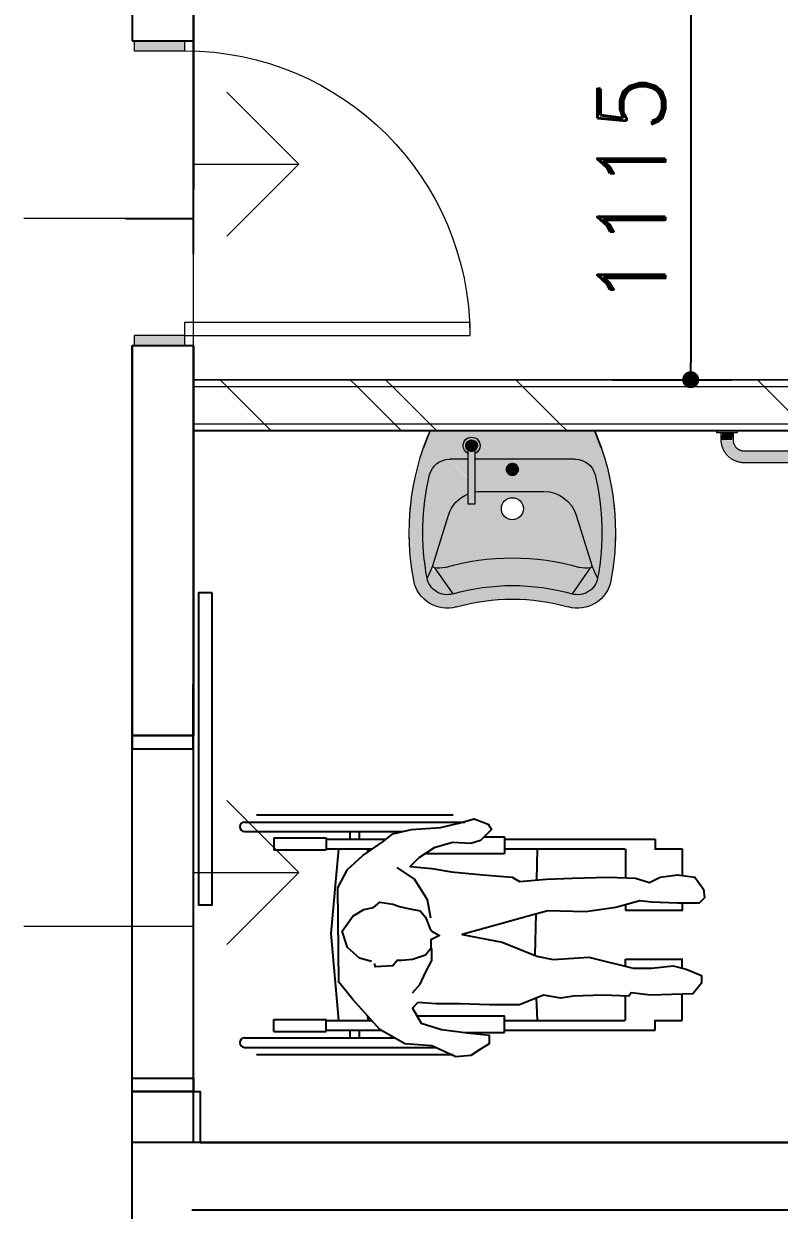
# Model space of a CAD drawing. Header units: millimetres. Extents: x -12551121 to 353735, y 112272 to 285506.
# Drawn here: x 94322 to 96550, y 166351 to 169851 of the extents above; entities that cross this region are included whole.
import ezdxf

# ---------------------------------------------------------------- set-up
doc = ezdxf.new("R2010")
doc.units = ezdxf.units.MM
doc.header["$MEASUREMENT"] = 0
for name, color, linetype in [('+AT9-HATCH', 8, 'Continuous'), ('+AT9_Hardscape', 1, 'Continuous'), ('GARDE-DIM', 253, 'Continuous'), ('GARDE-PLAN', 4, 'Continuous'), ('SHEARWALL L9-L28', 4, 'Continuous')]:
    doc.layers.add(name, color=color, linetype=linetype)
for name, color, linetype, lineweight in [('DOOR', 8, 'Continuous', 9), ('DOOR-CUT', 6, 'Continuous', 9), ('FURN', 9, 'Continuous', 9), ('PLUMB-1', 55, 'Continuous', 9), ('PLUMB-4', 141, 'Continuous', 9), ('SYM', 9, 'Continuous', 9), ('WALL-COMMON', 8, 'Continuous', 9), ('WALL-EXTCUT', 1, 'Continuous', 9), ('WALL-FILL-1', 9, 'Continuous', 9), ('WALL-FILL-2', 7, 'Continuous', 9), ('WALL-INTCUT', 2, 'Continuous', 9), ('WALL-RET', 2, 'Continuous', 9), ('WALL-RETCUT-1', 1, 'Continuous', 25)]:
    doc.layers.add(name, color=color, linetype=linetype, lineweight=lineweight)
doc.styles.add('DIM', font='romand.shx')
doc.dimstyles.new('DIM100-2', dxfattribs={"dimscale": 100, "dimtxt": 2, "dimasz": 0.5, "dimexe": 1.2, "dimexo": 1, "dimgap": 0.75, "dimtad": 1, "dimdec": 0, "dimzin": 0, "dimdsep": 46, "dimtxsty": 'DIM', "dimblk": 'DOT', "dimcen": 1, "dimdle": 1, "dimclrt": 256, "dimazin": 0, "dimtfac": 1, "dimtdec": 0, "dimtmove": 2, "dimatfit": 3, "dimldrblk": 'DOT', "dimfxl": 1, "dimtolj": 1, "dimtzin": 0, "dimarcsym": 0})
pattern_1 = [(315, (2772753.9, -4660727.2), (791.9596, 791.9596), []), (315, (2773953.9, -4660727.2), (791.9596, 791.9596), [])]
pattern_2 = [(315, (2694608.4, -4866591.2), (791.9596, 791.9596), []), (315, (2695808.4, -4866591.2), (791.9596, 791.9596), [])]

# ---------------------------------------------------------------- blocks, each defined once
blk = doc.blocks.new('AM - Disable Basin - disable basin-2928883-GROUND FLOOR')
at = {"layer": 'PLUMB-4'}
h = blk.add_hatch(color=256, dxfattribs=at)
h.paths.add_polyline_path([(222.5, 44.6), (-242.4, 44.3), (-271.7, -35.9), (-292.7, -125), (-302.9, -215.9), (-302.3, -307.4), (-290.7, -398.1), (-279.3, -429.2), (-258.3, -454.8), (-223.9, -473.6), (-197.8, -479.4), (-164.9, -475.7), (-83.2, -458.4), (0, -452.5), (95.9, -461.1), (175.9, -477), (197.8, -479.4), (230.1, -472.2), (258.3, -454.8), (279.3, -429.2), (290.7, -398.1), (302.3, -307.4), (302.3, -210.6), (292.7, -125), (270.5, -32.5), (240.3, 44.6), (223.8, 44.6)])
h.paths.add_polyline_path([(120.2, 25), (126.6, 24.1), (140, 13.9), (144.3, 6.5), (144.1, -7.1), (137.5, -17.9), (130.2, -24.1), (130.2, -40), (198.7, -41.5), (211.3, -45.8), (223.6, -53.8), (234.6, -66.1), (240.3, -76.3), (243.8, -86), (252.8, -128.9), (259.1, -172.3), (263.6, -246.8), (263.6, -269.2), (258.8, -341.4), (258.2, -347.4), (247.8, -402.6), (234.6, -422.1), (233.8, -423.1), (223.9, -430.7), (207.8, -437.3), (197.8, -439.1), (185.9, -439), (156, -432.3), (120, -424.2), (83.2, -418.2), (17.1, -413.1), (-28.1, -413.5), (-44.5, -414.1), (-120, -424.2), (-164.9, -434.5), (-188.3, -439.4), (-208.7, -437), (-212.7, -436.1), (-223.9, -430.7), (-234.6, -422.1), (-241.9, -413.6), (-249.2, -398.1), (-251.4, -390.7), (-258.8, -341.4), (-262.4, -303.7), (-263.6, -246.8), (-262.9, -215.9), (-259.1, -172.3), (-252, -125), (-239.3, -73.4), (-232.1, -62.2), (-222.6, -52.9), (-211.3, -45.8), (-188.3, -40.3), (-185.5, -40), (110.2, -40), (109.6, -22.2), (105.7, -20.1), (100.4, -14.1), (96, -5.1), (97.3, 8.7), (102.5, 17.7), (113.7, 24.1)])
for points in [[(242.4, 44.6), (242.4, 44.3), (242.5, 44.3)], [(120.2, 17), (112.4, 14.5), (107.2, 10.3), (103.8, -0.2), (105.7, -7), (113.1, -14.9), (128.7, -14.7), (137.2, 0), (134, 7.8), (125.2, 15.7), (122.3, 16.4)], [(130.2, -13.7), (122, -16.9), (111.6, -14.7), (110.2, -15), (111.5, -173), (130.2, -173), (130.2, -14.2)], [(-279, -66.6), (-287.1, -96), (-280.6, -73.4)], [(-185.5, -40), (-198.7, -41.5), (-211.3, -45.8), (-223.6, -53.8), (-234.6, -66.1), (-240.3, -76.3), (-243.8, -86), (-188.3, -205.2), (-174.3, -176.9), (-152.1, -154.4), (-120, -139.3), (-92.9, -135), (-184, -41.5)], [(-4.3, -53.1), (-11.6, -57), (-13.2, -59.7), (-16.8, -74.5), (-13.7, -78.7), (-5.4, -86.1), (4.9, -86.6), (15.5, -75.9), (14.9, -62.9), (8.8, -54.8), (-2.6, -53.4)], [(-243.8, -86), (-257.7, -162.5), (-262.2, -208.2), (-263.8, -254.2), (-262.9, -290.6), (-258.8, -341.4), (-253.1, -380), (-251.4, -390.7), (-230, -338.5), (-188.3, -205.2), (-240.3, -93.5)], [(243.8, -86), (188.3, -205.2), (241.9, -369.4), (251.4, -390.7), (260.5, -323.9), (263.6, -269.2), (263.6, -246.8), (260.2, -184.6), (257.7, -162.5), (251.2, -121.2)], [(-40.2, -332.4), (-136.7, -345.2), (-198.3, -359.2), (-175.9, -437.3), (-120, -424.2), (-88.8, -418.8), (-17.1, -413.1), (28.1, -413.5), (44.5, -414.1), (120, -424.2), (156, -432.3), (175.9, -437.3), (198.3, -359.2), (120, -341.4), (23, -332.4), (-28.1, -332.4)], [(-234.3, -354.2), (-251.4, -390.7), (-246.6, -404.9), (-234.6, -422.1), (-230.1, -425.9), (-223.1, -431.1), (-206, -437.7), (-191.3, -439.3), (-185.9, -439), (-175.9, -437.3), (-226.5, -368.9), (-229.6, -366.3), (-233.5, -359.2), (-234.8, -369.4), (-237.1, -368), (-234.6, -355.4)], [(-198.3, -359.2), (-221, -361), (-228.9, -361.6), (-175.9, -437.3), (-197.6, -361.6)], [(234.3, -354.2), (234.6, -362.2), (232.9, -370.3), (230.8, -370.9), (229.8, -367.1), (229.8, -363), (229.8, -360.9), (175.9, -437.3), (198.3, -439.1), (210.4, -436.6), (221.8, -431.7), (230.5, -425.5), (237.2, -419), (247, -404.2), (249.2, -398.1), (251.4, -390.7), (234.6, -354.7)], [(198.3, -359.2), (175.9, -437.3), (227.8, -360.4), (206.6, -360.5), (203.7, -360)]]:
    blk.add_hatch(color=256, dxfattribs=at).paths.add_polyline_path(points)
h = blk.add_hatch(color=256, dxfattribs=at)
h.paths.add_polyline_path([(120.2, 25), (113.7, 24.1), (100.5, 14.3), (96, 2.4), (97.3, -8.6), (107.2, -21.3), (110.2, -21.7), (108.6, -10.7), (103.8, -0.8), (105.7, 7.7), (110.3, 13.2), (120.2, 17), (130.8, 12), (137.2, 0), (133.9, -7.9), (130.2, -15), (131, -21.7), (140.3, -14.5), (144.3, -6.5), (144.3, 6.5), (134.4, 19.7), (126.6, 24.1)])
h.paths.add_polyline_path([(111.8, -14.7), (118.4, -16.9), (112.4, -14.8)])
h = blk.add_hatch(color=256, dxfattribs=at)
h.paths.add_polyline_path([(168.6, -40), (130.2, -40), (130.2, -96.7), (185.5, -40), (168.9, -40)])
h.paths.add_polyline_path([(-185.5, -40), (-92.9, -135), (92.9, -135), (110.2, -117.2), (109.6, -40), (-168.6, -40)])
h.paths.add_polyline_path([(1.8, -52.6), (11.7, -57), (17.1, -66.4), (16, -77.1), (8.8, -85.2), (-1.8, -87.4), (-11.7, -83), (-17.1, -73.6), (-16, -62.9), (-8.8, -54.8), (-1.8, -52.6)])
h = blk.add_hatch(color=256, dxfattribs=at)
h.paths.add_polyline_path([(185.5, -40), (130.2, -98.8), (130.2, -143.1), (152.1, -154.4), (174.3, -176.9), (188.3, -205.2), (243.8, -86), (234.6, -66.1), (232.1, -62.2), (222.6, -52.9), (211.3, -45.8), (188.3, -40.3)])
h.paths.add_polyline_path([(110.2, -117.2), (92.9, -135), (110.2, -136.9), (110.2, -118.3)])
h = blk.add_hatch(color=256, dxfattribs=at)
h.paths.add_polyline_path([(-11.7, -135), (-104.9, -136.9), (-124, -140), (-152.1, -154.4), (-174.3, -176.9), (-188.3, -205.2), (-233.7, -354.5), (-227.7, -360.4), (-206.6, -360.5), (-175.9, -354.1), (-120, -341.4), (-23, -332.4), (44.5, -332.9), (132.7, -344.3), (214, -361.6), (231.2, -358.2), (234.6, -353.1), (182.9, -194.3), (174.3, -176.9), (152.1, -154.4), (130.2, -143.1), (128.8, -173), (110.2, -173), (110.2, -137.8), (92.9, -135), (-8.8, -135)])
h.paths.add_polyline_path([(0, -153.5), (16.3, -157.9), (28.1, -169.7), (32.5, -186), (28.1, -202.2), (16.3, -214.1), (0, -218.5), (-16.2, -214.1), (-28.1, -202.2), (-32.5, -186), (-28.1, -169.7), (-16.2, -157.9), (-1.8, -153.7)])
at = {"layer": 'PLUMB-1'}
for p, q in [((-242.4, 44.6), (-262.4, -6.8)), ((-262.2, -6.4), (-242.4, 44.6)), ((242.4, 44.6), (262.2, -6.4)), ((262.4, -6.8), (242.4, 44.6)), ((110.2, -13.7), (110.2, -173)), ((130.2, -173), (130.2, -13.7)), ((-185.5, -40), (110.2, -40)), ((130.1, -40), (185.5, -40)), ((92.9, -135), (-92.9, -135)), ((110.2, -173), (130.2, -173)), ((-188.3, -205.2), (-234.6, -353.1)), ((234.6, -353.1), (188.3, -205.2)), ((-251.4, -390.7), (-234.6, -353.1)), ((-229.8, -360.2), (-175.9, -437.3)), ((229.8, -360.2), (175.9, -437.3)), ((234.6, -353.1), (251.4, -390.7))]:
    blk.add_line(p, q, dxfattribs=at)
at = {"layer": 'PLUMB-1', "flags": 128}
for points in [[(-17.5, -70), (-17.1, -66.4), (-16, -62.9), (-14.2, -59.7), (-11.7, -57), (-8.8, -54.8), (-5.4, -53.4), (-1.8, -52.6), (1.8, -52.6), (5.4, -53.4), (8.8, -54.8), (11.7, -57), (14.2, -59.7), (16, -62.9), (17.1, -66.4), (17.5, -70)], [(17.5, -70), (17.1, -73.6), (16, -77.1), (14.2, -80.3), (11.7, -83), (8.8, -85.2), (5.4, -86.6), (1.8, -87.4), (-1.8, -87.4), (-5.4, -86.6), (-8.8, -85.2), (-11.7, -83), (-14.2, -80.3), (-16, -77.1), (-17.1, -73.6), (-17.5, -70)]]:
    blk.add_lwpolyline(points, dxfattribs=at)
at = {"layer": 'PLUMB-1'}
for centre, radius, start, end in [((463.2, -256), 767.2, 156.9246, 190.6751), ((-463.2, -256), 767.2, 349.3249, 23.0754), ((120.2, 0), 25, 360, 180), ((120.2, 0), 25, 105, 180), ((120.2, 0), 25, 180, 246.267), ((120.2, 0), 25, 180, 225), ((120.2, 0), 17, 360, 180), ((120.2, 0), 17, 105, 180), ((120.2, 0), 17, 180, 360), ((120.2, 0), 17, 180, 239.2349), ((120.2, 0), 17, 15, 90), ((120.2, 0), 25, 15, 75), ((120.2, 0), 25, 293.733, 360), ((463.2, -256), 767.2, 161.0404, 162.176), ((120.2, 0), 25, 240, 246.267), ((120.2, 0), 17, 240.7408, 254.0362), ((120.2, 0), 17, 257.506, 267.5879), ((120.2, 0), 17, 272.4154, 282.4966), ((120.2, 0), 17, 300.7637, 345), ((120.2, 0), 25, 293.733, 315), ((-463.2, -256), 767.2, 17.824, 18.9596), ((463.2, -256), 767.2, 165.6839, 167.9581), ((-185.5, -100), 60, 90, 166.4774), ((0, -70), 17.5, 166.2952, 180), ((0, -70), 17.5, 180, 193.7048), ((0, -70), 17.5, 152.4115, 161.9918), ((0, -70), 17.5, 106.2952, 133.7048), ((0, -70), 17.5, 92.4115, 101.9918), ((0, -70), 17.5, 78.0082, 87.5885), ((0, -70), 17.5, 46.2952, 73.7048), ((0, -70), 17.5, 18.0082, 27.5885), ((0, -70), 17.5, 360, 13.7048), ((0, -70), 17.5, 346.2952, 360), ((185.5, -100), 60, 13.5226, 90), ((463.2, -256), 727.2, 166.4774, 190.6751), ((0, -70), 17.5, 198.0082, 207.5885), ((0, -70), 17.5, 226.2952, 253.7048), ((0, -70), 17.5, 258.0082, 267.5885), ((0, -70), 17.5, 272.4115, 281.9918), ((0, -70), 17.5, 286.2952, 313.7048), ((0, -70), 17.5, 332.4115, 341.9918), ((-463.2, -256), 727.2, 349.3249, 13.5226), ((-92.9, -235), 100, 90, 162.6368), ((92.9, -235), 100, 79.6828, 90), ((463.2, -256), 767.2, 172.5634, 174.8757), ((0, -186), 32.5, 0, 180), ((92.9, -235), 100, 17.3632, 68.1239), ((-463.2, -256), 767.2, 5.1243, 7.4366), ((0, -186), 32.5, 180, 360), ((463.2, -256), 767.2, 179.443, 181.7934), ((-463.2, -256), 767.2, 358.2066, 0.557), ((0, -1050.7), 719.5, 74.002, 105.998), ((-228.1, -354), 6.49, 172.2408, 254.821), ((-216.2, -296.5), 65.1, 257.9444, 285.998), ((216.2, -296.5), 65.1, 254.002, 282.0556), ((228.1, -354), 6.49, 285.179, 7.7592), ((-192.4, -379.6), 100, 190.6751, 285.998), ((-192.4, -379.6), 60, 190.6751, 285.998), ((0, -1050.7), 638.2, 74.002, 105.998), ((192.4, -379.6), 100, 254.002, 349.3249), ((192.4, -379.6), 60, 254.002, 349.3249), ((0, -1050.7), 598.2, 74.002, 105.998)]:
    blk.add_arc(centre, radius, start, end, dxfattribs=at)
for points, knots in [([(110.2, -13.7), (110.2, -13.8), (110.3, -13.8), (110.5, -14), (110.7, -14.1), (110.8, -14.2)], [0, 0, 0, 0, 0.0555556, 0.0833333, 0.1111111, 0.1111111, 0.1111111, 0.1111111]), ([(112.5, -15.2), (113.2, -15.5), (114.6, -16.1), (116.7, -16.7), (118.2, -16.9), (119.5, -17), (121, -17), (122.8, -16.8), (124.9, -16.4), (126.6, -15.8), (127.5, -15.4), (127.8, -15.2)], [0.2222222, 0.2222222, 0.2222222, 0.2222222, 0.3333333, 0.3888889, 0.4444444, 0.4791667, 0.5138889, 0.5833333, 0.6527778, 0.7222222, 0.7777778, 0.7777778, 0.7777778, 0.7777778]), ([(129.6, -14.2), (129.6, -14.2), (129.7, -14.1), (130, -13.9), (130.2, -13.8), (130.2, -13.7)], [0.8888889, 0.8888889, 0.8888889, 0.8888889, 0.8958333, 0.9305556, 1, 1, 1, 1])]:
    blk.add_open_spline(points, degree=3, knots=knots, dxfattribs=at)
blk = doc.blocks.new('Grab-Rail-Horizontal - 600-2918446-GROUND FLOOR')
at = {"layer": 'FURN'}
for points in [[(-274, 17.5), (-326, 17.2), (-326, 10.5), (-274, 10.5), (-274, 17.2)], [(-315, 10.5), (-316.9, 10.5), (-315, -10), (-283.1, -10), (-285, 10.5), (-312.4, 10.5)], [(326, 17.5), (274, 17.2), (274, 10.5), (326, 10.5), (326, 17.2)], [(283.1, 10.5), (285, -10), (316.9, -10), (315, 10.5), (284.3, 10.5)], [(250, -42.5), (-250, -43.1), (-250, -77.5), (250, -76.9), (250, -42.7)]]:
    blk.add_hatch(color=256, dxfattribs=at).paths.add_polyline_path(points)
h = blk.add_hatch(color=256, dxfattribs=at)
h.paths.add_polyline_path([(-303.8, -49.6), (-294.5, -60), (-300.6, -52.9), (-302.6, -50.8)])
h.paths.add_polyline_path([(-308, -38.9), (-301.8, -51.2), (-303.1, -47.2), (-306, -42.4)])
h.paths.add_polyline_path([(-278.2, -29.7), (-274.7, -29.7), (-279, -26.4)])
h.paths.add_polyline_path([(-282.7, -19.5), (-280.9, -18.9), (-283.1, -10)])
h.paths.add_polyline_path([(-301.2, -10), (-316.9, -10), (-311.2, -35.7), (-308, -38.9), (-286.3, -65.7), (-273, -72.2), (-261.4, -75.2), (-250, -75.2), (-250, -47.6), (-271.2, -39.8), (-271.2, -37.4), (-280.9, -23.7), (-287.6, -10), (-300, -10)])
h.paths.add_polyline_path([(-271.2, -37.4), (-264.9, -42.5), (-261.8, -42), (-271.1, -37.4)])
h.paths.add_polyline_path([(-261.8, -42), (-257.6, -45.6), (-252.2, -44.3), (-261.7, -42.1)])
h.paths.add_polyline_path([(-294.8, -55.8), (-287.8, -60), (-291.5, -58.4), (-294, -56.4)])
h = blk.add_hatch(color=256, dxfattribs=at)
h.paths.add_polyline_path([(269.7, -38.2), (269.7, -34.7), (266.4, -39)])
h.paths.add_polyline_path([(259.5, -42.7), (258.9, -40.9), (250, -43.1)])
h.paths.add_polyline_path([(289.6, -63.8), (302, -51.6), (292.9, -60.6), (291.3, -62.1)])
h.paths.add_polyline_path([(278.9, -68), (291, -62.1), (287.3, -63.1), (284.3, -64.8)])
h.paths.add_polyline_path([(316.9, -10), (287.1, -11.8), (279.8, -31.2), (277.4, -31.2), (263.7, -40.9), (250, -47.6), (250, -76.9), (272.4, -72.4), (278.9, -68), (305.7, -46.3), (310.2, -38.8), (315.2, -21.4)])
h.paths.add_polyline_path([(282, -21.8), (279, -29.8), (282.8, -26.9), (282.1, -21.9)])
h.paths.add_polyline_path([(284.8, -10), (284.8, -18.5), (285.6, -17.6)])
for p, q in [((-330, 17.5), (-330, 10.5)), ((-330, 10.5), (-326, 10.5)), ((-330, 10.5), (-270, 10.5)), ((-317.5, 10.5), (-317.5, -10)), ((-317.5, 10.5), (-282.5, 10.5)), ((-282.5, -10), (-282.5, 10.5)), ((-274, 10.5), (-270, 10.5)), ((-270, 10.5), (-270, 17.5)), ((270, 17.5), (270, 10.5)), ((270, 10.5), (274, 10.5)), ((270, 10.5), (330, 10.5)), ((282.5, 10.5), (282.5, -10)), ((282.5, 10.5), (317.5, 10.5)), ((317.5, -10), (317.5, 10.5)), ((326, 10.5), (330, 10.5)), ((330, 10.5), (330, 17.5)), ((250, -42.5), (-250, -42.5)), ((-250, -77.5), (250, -77.5))]:
    blk.add_line(p, q, dxfattribs=at)
at = {"layer": 'FURN', "flags": 128}
for points in [[(-317.5, -10), (-317.4, -12.7), (-317.3, -15.4), (-317, -18.1), (-316.6, -20.8), (-316.2, -23.4), (-315.6, -26), (-314.9, -28.7), (-314.1, -31.2), (-313.2, -33.8), (-312.2, -36.3), (-311.1, -38.8), (-309.9, -41.2), (-308.6, -43.5), (-307.2, -45.9), (-305.7, -48.1), (-304.1, -50.3), (-302.5, -52.4), (-300.7, -54.5), (-298.9, -56.5), (-297, -58.4), (-295.1, -60.3), (-293, -62), (-290.9, -63.7), (-288.7, -65.3), (-286.5, -66.8), (-284.2, -68.2), (-281.8, -69.5), (-279.4, -70.8), (-277, -71.9), (-274.5, -72.9), (-271.9, -73.8), (-269.4, -74.7), (-266.8, -75.4), (-264.1, -76), (-261.5, -76.5), (-258.8, -76.9), (-256.1, -77.2), (-253.4, -77.4), (-250.7, -77.5), (-250, -77.5)], [(-250, -42.5), (-251.3, -42.5), (-252.6, -42.4), (-253.9, -42.3), (-255.2, -42.1), (-256.5, -41.9), (-257.7, -41.6), (-259, -41.2), (-260.2, -40.9), (-261.4, -40.4), (-262.7, -39.9), (-263.8, -39.4), (-265, -38.8), (-266.1, -38.2), (-267.3, -37.5), (-268.4, -36.8), (-269.4, -36.1), (-270.4, -35.3), (-271.4, -34.4), (-272.4, -33.6), (-273.3, -32.6), (-274.2, -31.7), (-275, -30.7), (-275.9, -29.7), (-276.6, -28.6), (-277.3, -27.6), (-278, -26.5), (-278.7, -25.3), (-279.3, -24.2), (-279.8, -23), (-280.3, -21.8), (-280.7, -20.6), (-281.1, -19.3), (-281.5, -18.1), (-281.8, -16.8), (-282, -15.5), (-282.2, -14.2), (-282.4, -12.9), (-282.5, -11.7), (-282.5, -10.4), (-282.5, -10)], [(250, -77.5), (252.7, -77.4), (255.4, -77.3), (258.1, -77), (260.8, -76.6), (263.4, -76.2), (266, -75.6), (268.7, -74.9), (271.2, -74.1), (273.8, -73.2), (276.3, -72.2), (278.8, -71.1), (281.2, -69.9), (283.5, -68.6), (285.9, -67.2), (288.1, -65.7), (290.3, -64.1), (292.4, -62.5), (294.5, -60.7), (296.5, -58.9), (298.4, -57), (300.3, -55.1), (302, -53), (303.7, -50.9), (305.3, -48.7), (306.8, -46.5), (308.2, -44.2), (309.5, -41.8), (310.8, -39.4), (311.9, -37), (312.9, -34.5), (313.8, -31.9), (314.7, -29.4), (315.4, -26.8), (316, -24.1), (316.5, -21.5), (316.9, -18.8), (317.2, -16.1), (317.4, -13.4), (317.5, -10.7), (317.5, -10)], [(282.5, -10), (282.5, -11.3), (282.4, -12.6), (282.3, -13.9), (282.1, -15.2), (281.9, -16.5), (281.6, -17.7), (281.2, -19), (280.9, -20.2), (280.4, -21.4), (279.9, -22.7), (279.4, -23.8), (278.8, -25), (278.2, -26.1), (277.5, -27.3), (276.8, -28.4), (276.1, -29.4), (275.3, -30.4), (274.4, -31.4), (273.6, -32.4), (272.6, -33.3), (271.7, -34.2), (270.7, -35), (269.7, -35.9), (268.6, -36.6), (267.6, -37.3), (266.5, -38), (265.3, -38.7), (264.2, -39.3), (263, -39.8), (261.8, -40.3), (260.6, -40.7), (259.3, -41.1), (258.1, -41.5), (256.8, -41.8), (255.5, -42), (254.2, -42.2), (252.9, -42.4), (251.7, -42.5), (250.4, -42.5), (250, -42.5)]]:
    blk.add_lwpolyline(points, dxfattribs=at)
blk = doc.blocks.new('dis-1')
for p, q in [((320506.7, -1304187.9), (320506.7, -1304750.3)), ((320534.9, -1304187.9), (320534.9, -1304629.9)), ((321143.1, -1304187.9), (321143.1, -1304654.4)), ((321171.4, -1304187.9), (321171.4, -1304838.5)), ((320485.4, -1304223.3), (320485.4, -1304803.2)), ((321192.6, -1304223.3), (321192.6, -1304803.2)), ((320553.7, -1304274.2), (320553.7, -1304429)), ((320553.7, -1304274.2), (320589, -1304274.2)), ((320589, -1304274.2), (320589, -1304429)), ((321124.4, -1304274.2), (321089, -1304274.2)), ((321089, -1304274.2), (321089, -1304429)), ((321124.4, -1304274.2), (321124.4, -1304429)), ((320553.7, -1304429), (320589, -1304429)), ((320557.2, -1304429), (320557.2, -1304590.5)), ((320585.5, -1304429), (320585.5, -1304563.7)), ((320585.5, -1304466), (320842.1, -1304443.1)), ((320842.1, -1304443.1), (321092.6, -1304466)), ((321124.4, -1304429), (321089, -1304429)), ((321092.6, -1304429), (321092.6, -1304565.6)), ((321120.9, -1304429), (321120.9, -1304605.7)), ((320534.9, -1304499.1), (320557.2, -1304499.1)), ((321120.9, -1304499.1), (321143.1, -1304499.1)), ((320534.9, -1304527.4), (320557.2, -1304527.4)), ((320585.5, -1304552.7), (320599.3, -1304551.4)), ((321083.2, -1304551.8), (321092.6, -1304552.7)), ((321120.9, -1304527.4), (321143.1, -1304527.4)), ((321127.9, -1304614.1), (321127.4, -1304614.1)), ((321127.9, -1304614.1), (321127.9, -1304614.8)), ((320599.6, -1304696.3), (320599.6, -1304954.5)), ((321078.4, -1304721.3), (321078.4, -1304954.5)), ((320550.1, -1304839.7), (320550.1, -1304954.5)), ((321127.9, -1304894.8), (321127.9, -1304954.5)), ((320550.1, -1304954.5), (320599.6, -1304954.5)), ((320557.2, -1304954.5), (320557.2, -1305399)), ((320585.5, -1304954.5), (320585.5, -1305309)), ((321127.9, -1304954.5), (321078.4, -1304954.5)), ((321092.6, -1304954.5), (321092.6, -1305309)), ((321120.9, -1304954.5), (321120.9, -1305399)), ((320585.5, -1305051.7), (320652.9, -1305049.2)), ((320778.1, -1305044.6), (320778.2, -1305044.6)), ((320778.2, -1305044.6), (320900.3, -1305047.4)), ((321000.1, -1305049.6), (321092.6, -1305051.7)), ((320585.5, -1305311.2), (320658.3, -1305311.2)), ((320746.3, -1305311.2), (320766.7, -1305311.2)), ((320766.7, -1305311.2), (320766.7, -1305480.5)), ((320927.2, -1305311.2), (320911.4, -1305311.2)), ((320911.4, -1305311.2), (320911.4, -1305480.5)), ((321092.6, -1305311.2), (321006.7, -1305311.2)), ((320557.2, -1305399), (320585.5, -1305399)), ((320585.5, -1305396.8), (320585.5, -1305478.5)), ((321092.6, -1305396.8), (321092.6, -1305478.5)), ((321120.9, -1305399), (321092.6, -1305399)), ((320585.5, -1305478.5), (320663.4, -1305478.5)), ((320740.5, -1305478.5), (320766.7, -1305478.5)), ((320932.2, -1305478.5), (320911.4, -1305478.5)), ((321092.6, -1305478.5), (321013.4, -1305478.5))]:
    blk.add_line(p, q)
blk.add_lwpolyline([(320699.3, -1304466.2), (320976.9, -1304463), (321031.1, -1304491.7), (321072.6, -1304536.4), (321114, -1304597), (321136.4, -1304625.7), (321149.1, -1304679.9), (321155.5, -1304766.1), (321168.3, -1304820.3), (321181, -1304865), (321165.1, -1304906.4), (321149.1, -1304916), (321117.2, -1304884.1), (321107.7, -1304855.4), (321110.9, -1304801.1), (321094.9, -1304746.9), (321066.2, -1304702.3), (321040.7, -1304676.7), (321034.3, -1304740.5), (321024.7, -1304798), (321015.2, -1304890.5), (321008.8, -1304976.6), (320996, -1304998.9), (321002.4, -1305078.7), (321005.6, -1305155.3), (321008.8, -1305260.5), (321005.6, -1305340.3), (320992.8, -1305381.8), (321008.8, -1305413.7), (321015.2, -1305464.7), (321008.8, -1305515.7), (320973.7, -1305541.3), (320948.2, -1305544.5), (320932.2, -1305528.5), (320932.2, -1305464.7), (320935.4, -1305388.1), (320938.6, -1305353), (320919.4, -1305282.9), (320906.7, -1305193.5), (320909.9, -1305081.9), (320893.9, -1305024.5), (320874.8, -1304957.5), (320839.7, -1304829.9), (320817.4, -1304947.9), (320775.9, -1305050), (320766.3, -1305097.8), (320772.7, -1305203.1), (320740.8, -1305333.9), (320740.8, -1305388.1), (320747.2, -1305451.9), (320737.6, -1305490.2), (320718.5, -1305534.9), (320696.1, -1305534.9), (320664.2, -1305509.4), (320661, -1305385), (320667.4, -1305327.5), (320657.9, -1305321.1), (320661, -1305244.6), (320657.9, -1305158.4), (320651.5, -1305120.2), (320661, -1305069.1), (320632.3, -1304998.9), (320632.3, -1304909.6), (320635.5, -1304823.5), (320635.5, -1304753.3), (320638.7, -1304699.1), (320622.8, -1304683.1), (320578.1, -1304708.6), (320559, -1304769.2), (320549.4, -1304845.8), (320543, -1304909.6), (320517.5, -1304909.6), (320501.5, -1304884.1), (320482.4, -1304855.4), (320479.2, -1304810.7), (320511.1, -1304740.5), (320517.5, -1304660.8), (320559, -1304587.4), (320648.3, -1304507.7), (320667.4, -1304491.7)], close=True)
for points in [[(320759.9, -1304561.9), (320769.5, -1304526.8), (320801.4, -1304491.7), (320849.3, -1304475.7), (320893.9, -1304507.7), (320913.1, -1304539.6), (320919.4, -1304568.3), (320935.4, -1304587.4), (320929, -1304625.7), (320922.6, -1304644.8), (320916.3, -1304670.3), (320909.9, -1304705.4), (320890.7, -1304721.4), (320858.8, -1304734.2), (320849.3, -1304740.5), (320836.5, -1304762.9), (320823.7, -1304737.3), (320798.2, -1304737.3), (320779.1, -1304721.4), (320766.3, -1304683.1), (320763.1, -1304651.2), (320763.1, -1304638.4), (320747.2, -1304625.7), (320744, -1304574.6), (320753.6, -1304571.5)], [(320887.5, -1304737.3), (320941.8, -1304727.8), (321002.4, -1304689.5), (321037.5, -1304638.4)], [(320667.4, -1304683.1), (320692.9, -1304705.4), (320728, -1304721.4), (320763.1, -1304740.5), (320798.2, -1304740.5)]]:
    blk.add_lwpolyline(points)
for centre in [(320520.8, -1304187.9), (321157.3, -1304187.9)]:
    blk.add_arc(centre, 14.1, 0, 180)
blk = doc.blocks.new('AM_Door__D__Single_Swing w Vision_Panel - D_900 x 2100 Timber-7001842-LEVEL 43')
at = {"layer": 'DOOR'}
h = blk.add_hatch(color=256, dxfattribs=at)
h.paths.add_polyline_path([(-455, -75), (-425, -75), (-425, 75), (-455, 75)])
h.paths.add_polyline_path([(415, -71.7), (415, -75), (445, -75), (445, 75), (415, 75)])
at = {"layer": 'DOOR-CUT'}
for p, q in [((-455, 75), (-425, 75)), ((-425, 75), (-425, -75)), ((415, -75), (415, 75)), ((415, 75), (445, 75)), ((-425, -75), (-455, -75)), ((415, -75), (375, -75)), ((375, -75), (375, -915)), ((415, -75), (415, -915)), ((445, -75), (415, -75)), ((375, -915), (415, -915))]:
    blk.add_line(p, q, dxfattribs=at)
blk.add_arc((415, -75), 840, 180, 270, dxfattribs=at)
blk = doc.blocks.new('A-Slab Step - A-Slab Step-5628179-LEVEL 43')
at = {"layer": 'SYM'}
for p, q in [((1.555, 2.5), (0.494, 3.561)), ((0, 3.3), (-2.5, 3.3)), ((0, 2.5), (0, 3.3)), ((0, 2.5), (1.555, 2.5)), ((1.555, 2.5), (0.494, 1.439))]:
    blk.add_line(p, q, dxfattribs=at)
blk = doc.blocks.new('_Dot')
at = {"color": 0, "linetype": 'ByBlock', "lineweight": -2}
blk.add_line((-0.5, 0), (-1, 0), dxfattribs=at)
at = {"color": 0, "linetype": 'ByBlock', "const_width": 0.5}
blk.add_lwpolyline([(-0.25, 0, 1), (0.25, 0, 1)], format="xyb", close=True, dxfattribs=at)
blk = doc.blocks.new('*D203')
at = {"layer": 'DefPoints', "color": 0, "transparency": 16777216}
for p in [(95915.4, 169916.5), (95957.4, 168801.5), (96288.4, 168801.5)]:
    blk.add_point(p, dxfattribs=at)
at = {"layer": 'GARDE-DIM', "color": 0, "lineweight": -2, "transparency": 16777216}
for p, q in [((96015.4, 169916.5), (96408.4, 169916.5)), ((96288.4, 169866.5), (96288.4, 168851.5)), ((96057.4, 168801.5), (96408.4, 168801.5))]:
    blk.add_line(p, q, dxfattribs=at)
at = {"layer": 'GARDE-DIM', "color": 0, "linetype": 'ByBlock', "lineweight": -2, "transparency": 16777216, "xscale": 50, "yscale": 50, "zscale": 50}
for p, rotation in [((96288.4, 169916.5), 90), ((96288.4, 168801.5), 270)]:
    blk.add_blockref('_Dot', p, dxfattribs=dict(at, rotation=rotation))
at = {"layer": 'GARDE-DIM', "transparency": 16777216, "insert": (96113.4, 169359), "char_height": 200, "attachment_point": 5, "rotation": 90, "style": 'DIM'}
blk.add_mtext('\\A1;1115', dxfattribs=at)
blk = doc.blocks.new('riser')
at = {"layer": 'WALL-FILL-1'}
h = blk.add_hatch(dxfattribs=at)
h.set_pattern_fill('FP_1', color=251, angle=270, style=0, pattern_type=2)
h.set_pattern_definition(pattern_2)
h.paths.add_polyline_path([(19251.7, -37062.5), (19251.7, -37082.5), (16676.7, -37082.5), (16676.7, -37062.5)])
h = blk.add_hatch(dxfattribs=at)
h.set_pattern_fill('FP_1', color=251, angle=270, style=0, pattern_type=2)
h.set_pattern_definition(pattern_2)
h.paths.add_polyline_path([(19251.7, -37192.5), (19251.7, -37212.5), (16676.7, -37212.5), (16676.7, -37192.5)])
at = {"layer": 'WALL-FILL-2'}
h = blk.add_hatch(dxfattribs=at)
h.set_pattern_fill('FP_1', color=251, angle=270, style=0, pattern_type=2)
h.set_pattern_definition(pattern_2)
h.paths.add_polyline_path([(19251.7, -37192.4), (16676.7, -37192.5), (16676.7, -37082.5), (19251.7, -37082.6)])

msp = doc.modelspace()

# ---------------------------------------------------------------- hatches: boundary and pattern name
at = {"layer": '+AT9-HATCH'}
h = msp.add_hatch(dxfattribs=at)
h.set_pattern_fill('LINE', color=8, scale=750)
h.paths.add_polyline_path([(98342.2, 176851.5), (98342.2, 179526.5), (97292.2, 179526.5, 0.414214), (96392.2, 178626.5), (96392.2, 177751.5, -0.414214), (95292.2, 176651.5), (94892.2, 176651.5), (94892.2, 174751.5), (96392.2, 174751.5, 0.414214), (97292.2, 175651.5), (97292.2, 176001.5), (97292.2, 176451.5, -0.414214), (97692.2, 176851.5), (98342.2, 176851.5)], is_closed=False)
h.paths.add_polyline_path([(98392.2, 179526.5), (98392.2, 176851.5), (98692.2, 176851.5), (98692.2, 179526.5)])
h.paths.add_polyline_path([(98742.2, 179526.5), (98742.2, 176851.5), (99042.2, 176851.5), (99042.2, 179526.5)])
h.paths.add_polyline_path([(99367.2, 179526.5), (99367.2, 176851.5), (99667.2, 176851.5), (99667.2, 179526.5)])
h.paths.add_polyline_path([(99717.2, 179526.5), (99717.2, 176851.5), (100017.2, 176851.5), (100017.2, 179526.5)])
h.paths.add_polyline_path([(100067.2, 179526.5), (100067.2, 176851.5), (100367.2, 176851.5), (100367.2, 179526.5)])
h.paths.add_polyline_path([(100417.2, 179526.5), (100417.2, 176851.5), (100717.2, 176851.5), (100717.2, 179526.5)])
h.paths.add_polyline_path([(101067.2, 176716), (101067.2, 179526.5), (100767.2, 179526.5), (100767.2, 176851.5), (100767.2, 176851.5, -0.21525)])
h.paths.add_polyline_path([(101117.2, 179526.5), (101117.2, 173451.5), (101417.2, 173451.5), (101417.2, 179504, 0.056082), (101217.2, 179526.5), (101117.2, 179526.5)], is_closed=False)
h.paths.add_polyline_path([(101467.2, 179491.1), (101467.2, 173451.5), (101767.2, 173451.5), (101767.2, 179338.9, 0.094274)])
h.paths.add_polyline_path([(102117.2, 178626.6, 0.213378), (101817.2, 179297.3), (101817.2, 173451.5), (102117.2, 173451.5), (102117.2, 178626.5)], is_closed=False)
h.paths.add_polyline_path([(101817.2, 173101.5), (101817.2, 170101.5), (102117.2, 170101.5), (102117.2, 173101.5)])
h.paths.add_polyline_path([(101467.2, 173101.5), (101467.2, 170101.5), (101767.2, 170101.5), (101767.2, 173101.5)])
h.paths.add_polyline_path([(101117.2, 173101.5), (101117.2, 170101.5), (101417.2, 170101.5), (101417.2, 173101.5)])
h.paths.add_polyline_path([(101117.2, 169801.5), (101117.2, 166601.5), (101417.2, 166601.5), (101417.2, 169801.5)])
h.paths.add_polyline_path([(101467.2, 169801.5), (101467.2, 166601.5), (101767.2, 166601.5), (101767.2, 169801.5)])
h.paths.add_polyline_path([(101817.2, 169801.5), (101817.2, 166601.5), (102117.2, 166601.5), (102117.2, 169801.5)])
h.paths.add_polyline_path([(102517.2, 169801.5), (102817.2, 169801.5), (102817.2, 166601.5), (102517.2, 166601.5)])
h.paths.add_polyline_path([(102167.2, 169801.5), (102467.2, 169801.5), (102467.2, 166601.5), (102167.2, 166601.5)])
h.paths.add_polyline_path([(102867.2, 169801.5), (103167.2, 169801.5), (103167.2, 166601.5), (102867.2, 166601.5)])
h.paths.add_polyline_path([(102867.2, 173101.5), (103167.2, 173101.5), (103167.2, 170101.5), (102867.2, 170101.5)])
h.paths.add_polyline_path([(102167.2, 173101.5), (102467.2, 173101.5), (102467.2, 170101.5), (102167.2, 170101.5)])
h.paths.add_polyline_path([(102517.2, 173101.5), (102817.2, 173101.5), (102817.2, 170101.5), (102517.2, 170101.5)])
at = {"layer": '+AT9_Hardscape'}
h = msp.add_hatch(dxfattribs=at)
h.set_pattern_fill('CTYSQMK2', color=8, scale=30)
h.set_pattern_definition([(0, (84.85, 0), (360, 360), [550.293, -169.707]), (90, (0, 84.85), (-360, 360), [550.293, -169.707]), (45, (275.15, 360), (-360.0008, 360.0008), [120, -389.118]), (315, (275.15, 360), (360.0008, 360.0008), [120, -389.118]), (45, (360, 275.15), (-360.0008, 360.0008), [120, -389.118]), (315, (360, 444.85), (360.0008, 360.0008), [120, -389.118])])
h.paths.add_polyline_path([(103192.2, 169851.6), (101067.2, 169851.6), (101067.2, 170051.5), (101067.2, 173151.6), (101067.2, 173351.5), (101067.2, 176451.5, 0.414214), (100767.2, 176751.5), (99292.2, 176751.5), (99092.2, 176751.5), (98142.2, 176751.5), (97692.2, 176751.5, 0.414213), (97392.2, 176451.5), (97392.2, 176001.5), (97392.2, 175651.5, -0.414214), (96392.2, 174651.5), (94842.2, 174651.5), (94842.2, 173826.5), (97342.2, 173826.5), (97342.2, 173226.5), (97342.2, 171216.5), (99072.2, 171216.5), (99092.2, 171216.5), (99092.2, 175751.6), (99272.2, 175751.6), (99292.2, 175751.5), (99292.2, 170526.6), (99272.2, 170526.5), (99272.2, 166551.6), (101067.2, 166551.6), (101078.7, 169851.5), (101972.2, 169851.5), (101972.2, 169801.5), (102117.2, 169801.5), (102117.2, 168556.8), (102167.2, 168556.8), (102161.9, 169077.1), (102122.2, 169077.1), (102122.2, 169851.5), (103015.8, 169851.5), (103015.8, 169801.5), (103042.2, 169801.5), (103042.2, 169851.5), (103192.2, 169851.5)], is_closed=False)
h.paths.add_polyline_path([(102167.2, 171018), (102117.2, 171021.5), (102167.2, 171020.1), (102175.7, 171019.9)], is_closed=False)
h.paths.add_polyline_path([(94842.2, 173226.5), (94822.2, 171216.5), (96211.9, 171216.5), (96442.2, 171216.5), (96442.2, 173226.5), (94842.2, 173226.5)])
h.paths.add_polyline_path([(96442.2, 173226.5), (96442.2, 171216.5), (96742.2, 171216.5), (96742.2, 173226.5)])
h.paths.add_polyline_path([(97042.2, 173226.5), (96742.2, 173226.5), (96742.2, 171216.5), (97042.2, 171216.5)])
h.paths.add_polyline_path([(97042.2, 171216.5), (97342.2, 171216.5), (97342.2, 173226.5), (97042.2, 173226.5)])
at = {"layer": 'WALL-FILL-1'}
h = msp.add_hatch(dxfattribs=at)
h.set_pattern_fill('FP_1', color=256, angle=270, style=0, pattern_type=2)
h.set_pattern_definition(pattern_1)
h.paths.add_polyline_path([(97397.2, 168801.5), (97397.2, 168781.5), (94822.2, 168781.5), (94822.2, 168801.5)])
h = msp.add_hatch(dxfattribs=at)
h.set_pattern_fill('FP_1', color=256, angle=270, style=0, pattern_type=2)
h.set_pattern_definition(pattern_1)
h.paths.add_polyline_path([(97397.2, 168671.5), (97397.2, 168651.5), (94822.2, 168651.5), (94822.2, 168671.5)])
at = {"layer": 'WALL-FILL-2'}
h = msp.add_hatch(dxfattribs=at)
h.set_pattern_fill('FP_1', color=256, angle=270, style=0, pattern_type=2)
h.set_pattern_definition(pattern_1)
h.paths.add_polyline_path([(97397.2, 168671.5), (94822.2, 168671.5), (94822.2, 168781.5), (97397.2, 168781.4)])

# ---------------------------------------------------------------- linework, layer by layer
at = {"layer": '+AT9_Hardscape', "elevation": 0}
for points in [[(94642.2, 169801.5), (94822.2, 169801.5), (94822.2, 171626.5), (94642.2, 171626.5)], [(94642.2, 167752.4), (94822.2, 167752.4), (94822.2, 168901.5), (94642.2, 168901.5)], [(94842.2, 166551.5), (94642.2, 166551.5), (94642.2, 166701.5), (94842.2, 166701.5)]]:
    msp.add_lwpolyline(points, close=True, dxfattribs=at)
at = {"elevation": 0}
msp.add_lwpolyline([(94822.2, 166551.5), (94822.2, 168651.5), (97397.2, 168651.5), (97397.2, 166551.5)], close=True, dxfattribs=at)
at = {"layer": 'GARDE-PLAN', "elevation": 0}
for points in [[(94877.2, 168172.4), (94837.2, 168172.4), (94837.2, 167252.4), (94877.2, 167252.4)], [(94822.1, 167712.4), (94822.1, 167752.4), (94642.2, 167752.4), (94642.2, 167712.4)], [(94822.2, 166741.5), (94822.2, 166701.5), (94642.2, 166701.5), (94642.2, 166741.5)]]:
    msp.add_lwpolyline(points, close=True, dxfattribs=at)
at = {"layer": 'SHEARWALL L9-L28', "color": 1}
for p, q in [((94642.2, 162201.5), (94642.2, 168901.5)), ((94642.2, 162201.5, 0), (94642.2, 168901.5, 0)), ((94642.2, 162201.5, 0), (94642.2, 168901.5, 0)), ((94642.2, 162201.5, 0), (94642.2, 168901.5, 0)), ((94642.2, 162201.5, 0), (94642.2, 168901.5, 0)), ((94642.2, 162201.5, 0), (94642.2, 168901.5, 0)), ((94642.2, 162201.5, 0), (94642.2, 168901.5, 0)), ((94642.2, 162201.5, 0), (94642.2, 168901.5, 0)), ((94642.2, 162201.6, 0), (94642.2, 168901.5, 0)), ((94642.2, 162201.6, 0), (94642.2, 168901.5, 0)), ((94642.2, 162201.6, 0), (94642.2, 168901.5, 0)), ((94642.2, 162201.6, 0), (94642.2, 168901.5, 0)), ((94642.2, 162201.6, 0), (94642.2, 168901.5, 0)), ((94642.2, 162201.6, 0), (94642.2, 168901.5, 0)), ((94842.2, 166551.6, 0), (99079.7, 166551.6, 0)), ((94842.2, 166551.6, 0), (99079.7, 166551.6, 0)), ((94842.2, 166551.6, 0), (99079.7, 166551.6, 0)), ((94842.2, 166551.6, 0), (99079.7, 166551.6, 0)), ((94842.2, 166551.6, 0), (99079.7, 166551.6, 0)), ((94842.2, 166551.6, 0), (99079.7, 166551.6, 0)), ((94842.2, 166551.6, 0), (99092.2, 166551.5, 0)), ((94842.2, 166551.5, 0), (99079.7, 166551.5, 0)), ((94842.2, 166551.5), (99079.7, 166551.5)), ((94842.2, 166551.5, 0), (99079.7, 166551.5, 0)), ((94842.2, 166551.5, 0), (99079.7, 166551.5, 0)), ((94842.2, 166551.5, 0), (99079.7, 166551.5, 0)), ((94842.2, 166551.5, 0), (99079.7, 166551.5, 0)), ((94842.2, 166551.5, 0), (99079.7, 166551.5, 0)), ((103342.1, 166351.6, 0), (94817.2, 166351.6, 0)), ((103342.1, 166351.6, 0), (94817.2, 166351.6, 0)), ((103342.1, 166351.6, 0), (94817.2, 166351.6, 0)), ((103342.1, 166351.6, 0), (94817.2, 166351.6, 0)), ((103342.1, 166351.6, 0), (94817.2, 166351.6, 0)), ((103342.1, 166351.6, 0), (94817.2, 166351.6, 0)), ((103342.1, 166351.6, 0), (94817.2, 166351.6, 0)), ((103342.1, 166351.5, 0), (94817.2, 166351.5, 0)), ((103342.1, 166351.5), (94817.2, 166351.5)), ((103342.1, 166351.5, 0), (94817.2, 166351.5, 0)), ((103342.1, 166351.5, 0), (94817.2, 166351.5, 0)), ((103342.1, 166351.5, 0), (94817.2, 166351.5, 0)), ((103342.1, 166351.5, 0), (94817.2, 166351.5, 0)), ((103342.1, 166351.5, 0), (94817.2, 166351.5, 0))]:
    msp.add_line(p, q, dxfattribs=at)
at = {"layer": 'WALL-COMMON'}
for p, q in [((94822.2, 169526.5, 0), (94822.2, 169376.5, 0)), ((94822.2, 168781.5, 0), (96482.5, 168781.5, 0)), ((94822.2, 168781.5, 0), (97417.2, 168781.5, 0)), ((94822.2, 168671.5, 0), (97417.2, 168671.5, 0)), ((96297.2, 166551.5, 0), (96447.2, 166551.5, 0))]:
    msp.add_line(p, q, dxfattribs=at)
at = {"layer": 'WALL-EXTCUT'}
for p, q in [((94822.2, 168801.5, 0), (97397.2, 168801.5, 0)), ((94822.2, 168781.5, 0), (96482.5, 168781.5, 0)), ((94822.2, 168781.5, 0), (96482.5, 168781.5, 0))]:
    msp.add_line(p, q, dxfattribs=at)
at = {"layer": 'WALL-INTCUT'}
for p, q in [((94822.2, 168801.5, 0), (97397.2, 168801.5, 0)), ((97397.2, 168801.5, 0), (94822.2, 168801.5, 0)), ((94822.2, 168651.5, 0), (94822.2, 168801.5, 0)), ((97397.2, 168651.5, 0), (94822.2, 168651.5, 0))]:
    msp.add_line(p, q, dxfattribs=at)
at = {"layer": 'WALL-RET'}
msp.add_line((94822.2, 168901.5, 0), (94822.2, 169801.5, 0), dxfattribs=at)
at = {"layer": 'WALL-RETCUT-1'}
for p, q in [((94822.2, 171626.5, 0), (94822.2, 169361.6, 0)), ((94822.2, 169526.5, 0), (94822.2, 170536.5, 0)), ((94822.2, 169171.6, 0), (94822.2, 170431.3, 0)), ((94822.2, 169276.8, 0), (94822.2, 169376.5, 0)), ((94622.2, 169276.8, 0), (94822.2, 169276.8, 0)), ((94822.2, 168901.5, 0), (94822.2, 167752.4, 0)), ((94822.1, 167752.4, 0), (94822.1, 167902.4, 0)), ((94822.2, 166551.5, 0), (94822.2, 166701.5, 0)), ((97397.2, 166551.5, 0), (96447.2, 166551.5, 0))]:
    msp.add_line(p, q, dxfattribs=at)

# ---------------------------------------------------------------- block references
msp.add_blockref('riser', (78165.5, 205864, 0))
at = {"layer": 'DOOR', "xscale": -1, "rotation": 89.99999999999997}
msp.add_blockref('AM_Door__D__Single_Swing w Vision_Panel - D_900 x 2100 Timber-7001842-LEVEL 43', (94722.2, 169346.5, 0), dxfattribs=at)
at = {"layer": 'FURN', "xscale": -1}
msp.add_blockref('Grab-Rail-Horizontal - 600-2918446-GROUND FLOOR', (96695.9, 168634, 0), dxfattribs=at)
at = {"layer": 'GARDE-PLAN', "rotation": 90.00000000000001}
msp.add_blockref('dis-1', (-1209215, -153674.7, 0), dxfattribs=at)
at = {"layer": 'PLUMB-1', "xscale": -1}
msp.add_blockref('AM - Disable Basin - disable basin-2928883-GROUND FLOOR', (95762.7, 168606.9, 0), dxfattribs=at)
at = {"layer": 'SYM', "xscale": -200, "yscale": 200, "zscale": 200, "rotation": 179.9999864467635}
for p in [(94822.2, 169937.1, 0), (94822.1, 167848.1, 0)]:
    msp.add_blockref('A-Slab Step - A-Slab Step-5628179-LEVEL 43', p, dxfattribs=at)

# ---------------------------------------------------------------- dimensions: what is measured, and where the dimension line sits
at = {"layer": 'GARDE-DIM', "color": 252}
dim = msp.add_linear_dim(base=(96288.4, 168801.5, 0), p1=(95915.4, 169916.5, 0), p2=(95957.4, 168801.5, 0), angle=270, dimstyle='DIM100-2', dxfattribs=at)
dim.commit()
dim.dimension.update_dxf_attribs({"geometry": '*D203', "text_midpoint": (96113.4, 169359, 0)})

doc.saveas('drawing.dxf')
